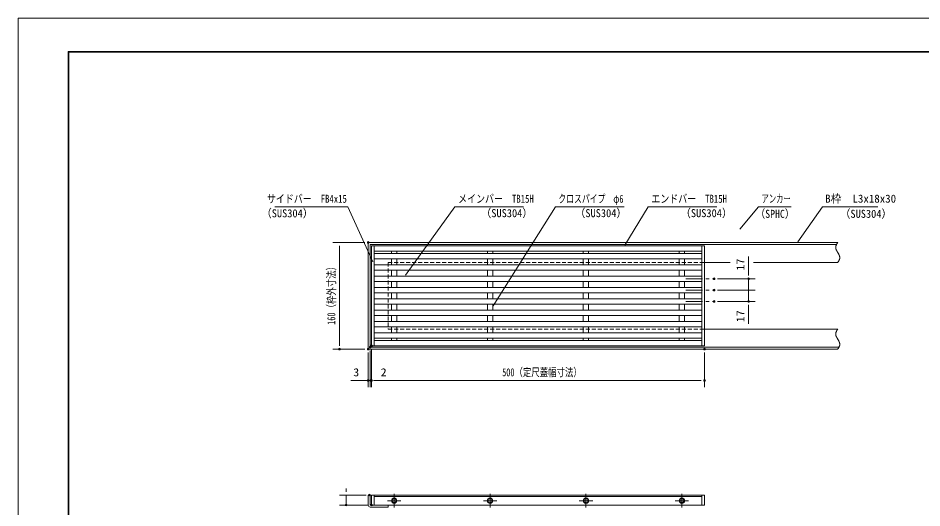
# Model space of a CAD drawing. Units: millimetres, scale not verified. Extents: x -1050 to 1050, y -742 to 742.
# Drawn here: x -1050 to 307, y 8 to 742 of the extents above; entities that cross this region are included whole.
import ezdxf
from ezdxf.enums import TextEntityAlignment as Align

# ---------------------------------------------------------------- set-up
doc = ezdxf.new("R2010")
doc.units = ezdxf.units.MM
doc.header["$LTSCALE"] = 5
doc.header["$PDMODE"] = 32
doc.header["$PDSIZE"] = 2.5
for name, pattern in [('CHAIN1', [8, 5, -1, 1, -1]), ('DASHED1', [1.8, 1.2, -0.6]), ('DOUBLE_CHAIN1', [8.8, 5, -1, 0.6, -0.6, 0.6, -1])]:
    doc.linetypes.add(name, pattern=pattern)
for name, color, linetype, lineweight in [('0-0_7-図\u3000枠', 4, 'Continuous', 9), ('0-1_寸法注釈', 2, 'Continuous', 9), ('0-3_DEFPOINTS', 134, 'Continuous', 9), ('0-5_枠', 7, 'Continuous', 9), ('0-6_想像線', 134, 'DOUBLE_CHAIN1', 9), ('0-8_蓋', 5, 'Continuous', 9), ('0-9_中心線', 6, 'CHAIN1', 9), ('0-A_溝開口', 4, 'DASHED1', 9)]:
    doc.layers.add(name, color=color, linetype=linetype, lineweight=lineweight)
doc.styles.add('ＭＳ ゴシック', font='')
doc.styles.get('ＭＳ ゴシック').set_extended_font_data('MS Gothic')

msp = doc.modelspace()

# ---------------------------------------------------------------- linework, layer by layer
at = {"layer": '0-0_7-図\u3000枠'}
for p, q in [((-975, -692.5), (-975, 692.5)), ((-973.75, -691.25), (-973.75, 691.25)), ((-973.75, 691.25), (998.75, 691.25))]:
    msp.add_line(p, q, dxfattribs=at)
msp.add_lwpolyline([(-975, 692.5), (1000, 692.5), (1000, -692.5)], dxfattribs=at)
at = {"layer": '0-1_寸法注釈'}
for p, q in [((-529.351, 405.84), (-577.408, 405.84)), ((-567.408, 400.84), (-567.408, 250.84)), ((46.834, 356.34), (46.834, 384.877)), ((0.028, 351.34), (56.834, 351.34)), ((46.834, 334.34), (46.834, 351.34)), ((46.834, 339.34), (46.834, 344.34)), ((0.028, 334.34), (56.834, 334.34)), ((0.028, 334.34), (56.834, 334.34)), ((46.834, 334.34), (46.834, 317.34)), ((46.834, 329.34), (46.834, 324.34)), ((0.028, 317.34), (56.834, 317.34)), ((46.834, 312.34), (46.834, 283.803)), ((-529.351, 245.84), (-577.408, 245.84)), ((-519.351, 245.84), (-519.351, 188.821)), ((-519.351, 245.84), (-519.351, 188.821)), ((-524.351, 240.84), (-524.351, 188.821)), ((-521.351, 243.84), (-521.351, 188.821)), ((-521.351, 243.84), (-521.351, 188.821)), ((-19.351, 240.84), (-19.351, 188.821)), ((-529.351, 198.821), (-550.464, 198.821)), ((-526.351, 198.821), (-531.351, 198.821)), ((-521.351, 198.821), (-524.351, 198.821)), ((-521.351, 198.821), (-519.351, 198.821)), ((-516.351, 198.821), (-511.351, 198.821)), ((-514.351, 198.821), (-24.351, 198.821)), ((-514.351, 198.821), (-493.238, 198.821)), ((-557.484, 31.967), (-557.484, 36.967)), ((-527.351, 26.967), (-567.484, 26.967)), ((-557.484, 26.967), (-557.484, 11.967)), ((-524.351, 11.967), (-567.484, 11.967))]:
    msp.add_line(p, q, dxfattribs=at)
for points in [[(-664.262, 459.114), (-555.038, 459.114), (-517.527, 376.687)], [(-290.917, 459.114), (-394.124, 459.114), (-468.085, 356.647)], [(-139.821, 459.114), (-243.028, 459.114), (-336.813, 310.574)], [(-0.834, 459.114), (-104.041, 459.114), (-139.091, 401.687)], [(110.577, 459.333), (61.524, 459.333), (33.801, 425.903)], [(240.896, 459.333), (157.546, 459.333), (120.763, 406.653)]]:
    msp.add_lwpolyline(points, dxfattribs=at)
at = {"layer": '0-3_DEFPOINTS'}
msp.add_lwpolyline([(-1050, -742.5), (-1050, 742.5), (1050, 742.5), (1050, -742.5)], close=True, dxfattribs=at)
for p in [(-524.351, 405.84), (-4.972, 351.34), (46.834, 351.34), (-4.972, 334.34), (-4.972, 317.34), (46.834, 317.34), (-567.408, 245.84), (-524.351, 245.84), (-524.351, 245.84), (-521.351, 248.84), (-519.351, 250.84), (-19.351, 245.84), (-524.351, 198.821), (-519.351, 198.821), (-19.351, 198.821), (-522.351, 26.967), (-557.484, 11.967), (-519.351, 11.967)]:
    msp.add_point(p, dxfattribs=at)
at = {"layer": '0-5_枠'}
for p, q in [((-524.351, 405.84), (180.649, 405.84)), ((-524.351, 405.84), (-524.351, 245.84)), ((-521.351, 402.84), (178.812, 402.84)), ((-521.351, 402.84), (-521.351, 248.84)), ((-19.351, 375.84), (19.285, 375.84)), ((54.008, 375.84), (180.649, 375.84)), ((-19.351, 275.84), (180.649, 275.84)), ((-524.351, 245.84), (180.649, 245.84)), ((-521.351, 248.84), (182.485, 248.84)), ((-521.351, 26.967), (-524.351, 26.967)), ((-524.351, 26.967), (-524.351, 11.967)), ((-521.351, 11.967), (-521.351, 26.967)), ((-494.351, 11.967), (-521.351, 11.967)), ((-494.351, 8.967), (-521.351, 8.967)), ((-494.351, 11.967), (-494.351, 8.967))]:
    msp.add_line(p, q, dxfattribs=at)
msp.add_arc((-521.351, 11.967), 3, 180, 270, dxfattribs=at)
at = {"layer": '0-6_想像線'}
for points in [[(180.649, 405.84), (180.458, 405.547), (180.267, 405.253), (180.078, 404.96), (179.891, 404.666), (179.707, 404.372), (179.525, 404.079), (179.348, 403.785), (179.175, 403.491), (179.008, 403.196), (178.846, 402.902), (178.69, 402.607), (178.542, 402.312), (178.402, 402.017), (178.27, 401.722), (178.147, 401.426), (178.034, 401.13), (177.931, 400.834), (177.839, 400.537), (177.759, 400.239), (177.692, 399.942), (177.637, 399.644), (177.596, 399.345), (177.569, 399.046), (177.557, 398.746), (177.559, 398.446), (177.575, 398.146), (177.604, 397.845), (177.646, 397.543), (177.7, 397.241), (177.765, 396.939), (177.841, 396.637), (177.928, 396.334), (178.025, 396.03), (178.131, 395.727), (178.246, 395.423), (178.369, 395.118), (178.499, 394.814), (178.637, 394.509), (178.782, 394.204)], [(178.782, 394.204), (178.932, 393.899), (179.088, 393.594), (179.249, 393.288), (179.415, 392.982), (179.584, 392.677), (179.756, 392.371), (179.931, 392.065), (180.109, 391.759), (180.288, 391.452), (180.468, 391.146), (180.649, 390.84)], [(182.516, 387.476), (182.365, 387.781), (182.209, 388.086), (182.049, 388.392), (181.883, 388.698), (181.714, 389.003), (181.542, 389.309), (181.366, 389.615), (181.189, 389.921), (181.01, 390.228), (180.83, 390.534), (180.649, 390.84)], [(180.649, 375.84), (180.84, 376.133), (181.03, 376.427), (181.219, 376.72), (181.406, 377.014), (181.591, 377.308), (181.772, 377.601), (181.95, 377.895), (182.123, 378.189), (182.29, 378.484), (182.452, 378.778), (182.607, 379.073), (182.755, 379.368), (182.896, 379.663), (183.028, 379.958), (183.151, 380.254), (183.264, 380.55), (183.367, 380.847), (183.458, 381.143), (183.538, 381.441), (183.606, 381.738), (183.661, 382.036), (183.702, 382.335), (183.729, 382.634), (183.741, 382.934), (183.739, 383.234), (183.723, 383.534), (183.694, 383.835), (183.652, 384.137), (183.598, 384.439), (183.533, 384.741), (183.456, 385.043), (183.37, 385.346), (183.273, 385.65), (183.167, 385.953), (183.052, 386.257), (182.929, 386.562), (182.798, 386.866), (182.66, 387.171), (182.516, 387.476)], [(180.649, 275.84), (180.458, 275.547), (180.267, 275.253), (180.078, 274.96), (179.891, 274.666), (179.707, 274.372), (179.525, 274.079), (179.348, 273.785), (179.175, 273.491), (179.008, 273.196), (178.846, 272.902), (178.69, 272.607), (178.542, 272.312), (178.402, 272.017), (178.27, 271.722), (178.147, 271.426), (178.034, 271.13), (177.931, 270.834), (177.839, 270.537), (177.759, 270.239), (177.692, 269.942), (177.637, 269.644), (177.596, 269.345), (177.569, 269.046), (177.557, 268.746), (177.559, 268.446), (177.575, 268.146), (177.604, 267.845), (177.646, 267.543), (177.7, 267.241), (177.765, 266.939), (177.841, 266.637), (177.928, 266.334), (178.025, 266.03), (178.131, 265.727), (178.246, 265.423), (178.369, 265.118), (178.499, 264.814), (178.637, 264.509), (178.782, 264.204)], [(178.782, 264.204), (178.932, 263.899), (179.088, 263.594), (179.249, 263.288), (179.415, 262.982), (179.584, 262.677), (179.756, 262.371), (179.931, 262.065), (180.109, 261.759), (180.288, 261.452), (180.468, 261.146), (180.649, 260.84)], [(182.516, 257.476), (182.365, 257.781), (182.209, 258.086), (182.049, 258.392), (181.883, 258.698), (181.714, 259.003), (181.542, 259.309), (181.366, 259.615), (181.189, 259.921), (181.01, 260.228), (180.83, 260.534), (180.649, 260.84)], [(180.649, 245.84), (180.84, 246.133), (181.03, 246.427), (181.219, 246.72), (181.406, 247.014), (181.591, 247.308), (181.772, 247.601), (181.95, 247.895), (182.123, 248.189), (182.29, 248.484), (182.452, 248.778), (182.607, 249.073), (182.755, 249.368), (182.896, 249.663), (183.028, 249.958), (183.151, 250.254), (183.264, 250.55), (183.367, 250.847), (183.458, 251.143), (183.538, 251.441), (183.606, 251.738), (183.661, 252.036), (183.702, 252.335), (183.729, 252.634), (183.741, 252.934), (183.739, 253.234), (183.723, 253.534), (183.694, 253.835), (183.652, 254.137), (183.598, 254.439), (183.533, 254.741), (183.456, 255.043), (183.37, 255.346), (183.273, 255.65), (183.167, 255.953), (183.052, 256.257), (182.929, 256.562), (182.798, 256.866), (182.66, 257.171), (182.516, 257.476)]]:
    msp.add_lwpolyline(points, dxfattribs=at)
at = {"layer": '0-8_蓋'}
for p, q in [((-519.351, 400.84), (-19.351, 400.84)), ((-519.351, 250.84), (-519.351, 400.84)), ((-515.351, 250.84), (-515.351, 400.84)), ((-23.351, 250.84), (-23.351, 400.84)), ((-19.351, 250.84), (-19.351, 400.84)), ((-515.351, 392.84), (-23.351, 392.84)), ((-515.351, 389.34), (-23.351, 389.34)), ((-515.351, 381.34), (-23.351, 381.34)), ((-489.351, 392.84), (-489.351, 389.34)), ((-489.351, 381.34), (-489.351, 372.34)), ((-481.351, 392.84), (-481.351, 389.34)), ((-481.351, 381.34), (-481.351, 372.34)), ((-345.351, 392.84), (-345.351, 389.34)), ((-345.351, 381.34), (-345.351, 372.34)), ((-337.351, 392.84), (-337.351, 389.34)), ((-337.351, 381.34), (-337.351, 372.34)), ((-201.351, 392.84), (-201.351, 389.34)), ((-201.351, 381.34), (-201.351, 372.34)), ((-193.351, 392.84), (-193.351, 389.34)), ((-193.351, 381.34), (-193.351, 372.34)), ((-57.351, 392.84), (-57.351, 389.34)), ((-57.351, 381.34), (-57.351, 372.34)), ((-49.351, 392.84), (-49.351, 389.34)), ((-49.351, 381.34), (-49.351, 372.34)), ((-515.351, 372.34), (-23.351, 372.34)), ((-515.351, 364.34), (-23.351, 364.34)), ((-515.351, 355.34), (-23.351, 355.34)), ((-489.351, 364.34), (-489.351, 355.34)), ((-481.351, 364.34), (-481.351, 355.34)), ((-345.351, 364.34), (-345.351, 355.34)), ((-337.351, 364.34), (-337.351, 355.34)), ((-201.351, 364.34), (-201.351, 355.34)), ((-193.351, 364.34), (-193.351, 355.34)), ((-57.351, 364.34), (-57.351, 355.34)), ((-49.351, 364.34), (-49.351, 355.34)), ((-515.351, 347.34), (-23.351, 347.34)), ((-489.351, 347.34), (-489.351, 338.34)), ((-481.351, 347.34), (-481.351, 338.34)), ((-345.351, 347.34), (-345.351, 338.34)), ((-337.351, 347.34), (-337.351, 338.34)), ((-201.351, 347.34), (-201.351, 338.34)), ((-193.351, 347.34), (-193.351, 338.34)), ((-57.351, 347.34), (-57.351, 338.34)), ((-49.351, 347.34), (-49.351, 338.34)), ((-515.351, 338.34), (-23.351, 338.34)), ((-515.351, 330.34), (-23.351, 330.34)), ((-489.351, 330.34), (-489.351, 321.34)), ((-481.351, 330.34), (-481.351, 321.34)), ((-345.351, 330.34), (-345.351, 321.34)), ((-337.351, 330.34), (-337.351, 321.34)), ((-201.351, 330.34), (-201.351, 321.34)), ((-193.351, 330.34), (-193.351, 321.34)), ((-57.351, 330.34), (-57.351, 321.34)), ((-49.351, 330.34), (-49.351, 321.34)), ((-515.351, 321.34), (-23.351, 321.34)), ((-515.351, 313.34), (-23.351, 313.34)), ((-489.351, 304.34), (-489.351, 313.34)), ((-481.351, 304.34), (-481.351, 313.34)), ((-345.351, 304.34), (-345.351, 313.34)), ((-337.351, 304.34), (-337.351, 313.34)), ((-201.351, 304.34), (-201.351, 313.34)), ((-193.351, 304.34), (-193.351, 313.34)), ((-57.351, 304.34), (-57.351, 313.34)), ((-49.351, 304.34), (-49.351, 313.34)), ((-515.351, 304.34), (-23.351, 304.34)), ((-515.351, 296.34), (-23.351, 296.34)), ((-515.351, 287.34), (-23.351, 287.34)), ((-489.351, 287.34), (-489.351, 296.34)), ((-481.351, 287.34), (-481.351, 296.34)), ((-345.351, 287.34), (-345.351, 296.34)), ((-337.351, 287.34), (-337.351, 296.34)), ((-201.351, 287.34), (-201.351, 296.34)), ((-193.351, 287.34), (-193.351, 296.34)), ((-57.351, 287.34), (-57.351, 296.34)), ((-49.351, 287.34), (-49.351, 296.34)), ((-515.351, 279.34), (-23.351, 279.34)), ((-489.351, 270.34), (-489.351, 279.34)), ((-481.351, 270.34), (-481.351, 279.34)), ((-345.351, 270.34), (-345.351, 279.34)), ((-337.351, 270.34), (-337.351, 279.34)), ((-201.351, 270.34), (-201.351, 279.34)), ((-193.351, 270.34), (-193.351, 279.34)), ((-57.351, 270.34), (-57.351, 279.34)), ((-49.351, 270.34), (-49.351, 279.34)), ((-515.351, 270.34), (-23.351, 270.34)), ((-515.351, 262.34), (-23.351, 262.34)), ((-515.351, 258.84), (-23.351, 258.84)), ((-489.351, 258.84), (-489.351, 262.34)), ((-481.351, 258.84), (-481.351, 262.34)), ((-345.351, 258.84), (-345.351, 262.34)), ((-337.351, 258.84), (-337.351, 262.34)), ((-201.351, 258.84), (-201.351, 262.34)), ((-193.351, 258.84), (-193.351, 262.34)), ((-57.351, 258.84), (-57.351, 262.34)), ((-49.351, 258.84), (-49.351, 262.34)), ((-519.351, 250.84), (-19.351, 250.84)), ((-519.351, 26.967), (-19.351, 26.967)), ((-519.351, 26.967), (-519.351, 11.967)), ((-515.351, 26.967), (-515.351, 11.967)), ((-515.351, 24.967), (-23.351, 24.967)), ((-23.351, 26.967), (-23.351, 11.967)), ((-19.351, 26.967), (-19.351, 11.967)), ((-519.351, 11.967), (-19.351, 11.967))]:
    msp.add_line(p, q, dxfattribs=at)
for centre, radius in [((-485.351, 18.467), 4), ((-485.351, 18.467), 3), ((-341.351, 18.467), 4), ((-341.351, 18.467), 3), ((-197.351, 18.467), 4), ((-197.351, 18.467), 3), ((-53.351, 18.467), 4), ((-53.351, 18.467), 3)]:
    msp.add_circle(centre, radius, dxfattribs=at)
at = {"layer": '0-9_中心線'}
for p, q in [((-47.23, 351.34), (-4.972, 351.34)), ((-47.23, 334.34), (-4.972, 334.34)), ((-47.23, 317.34), (-4.972, 317.34)), ((-485.351, 28.577), (-485.351, 8.357)), ((-341.351, 28.577), (-341.351, 8.357)), ((-197.351, 28.577), (-197.351, 8.357)), ((-53.351, 8.357), (-53.351, 28.577)), ((-495.461, 18.467), (-475.241, 18.467)), ((-351.461, 18.467), (-331.241, 18.467)), ((-207.461, 18.467), (-187.241, 18.467)), ((-63.461, 18.467), (-43.241, 18.467))]:
    msp.add_line(p, q, dxfattribs=at)
at = {"layer": '0-A_溝開口'}
for p, q in [((-494.351, 375.84), (-19.351, 375.84)), ((-494.351, 375.84), (-494.351, 275.84)), ((-494.351, 275.84), (-19.351, 275.84))]:
    msp.add_line(p, q, dxfattribs=at)

# ---------------------------------------------------------------- texts
at = {"layer": '0-1_寸法注釈', "color": 7, "style": 'ＭＳ ゴシック'}
for s, height, width, p in [('サイドバー\u3000FB4x15', 12.02, 0.8, (-676.405, 461.801)), ('メインバー\u3000TB15H', 12.03, 0.8, (-389.346, 461.801)), ('クロスパイプ\u3000φ6', 12.03, 0.7, (-238.862, 461.801)), ('エンドバー\u3000TB15H', 12.03, 0.8, (-99.264, 461.801)), ('アンカー', 12.02, 0.65, (66.301, 462.02)), ('（SUS304）', 12.02, 0.95, (-684.731, 440.009)), ('（SUS304）', 12.02, 0.95, (-355.099, 440.246)), ('（SUS304）', 12.02, 0.95, (-213.849, 440.246)), ('（SUS304）', 12.02, 0.95, (-55.421, 440.246)), ('（SPHC）', 12.02, 0.9, (57.028, 439.23)), ('（SUS304）', 12.02, 0.95, (184.117, 439.284)), ('500（定尺蓋幅寸法）', 12.03, 0.75, (-323.148, 201.508)), ('3', 12.02, 1.1, (-546.774, 201.508)), ('2', 12.02, 1.1, (-505.661, 201.508))]:
    msp.add_text(s, height=height, dxfattribs=dict(at, width=width)).set_placement(p, align=Align.BOTTOM_LEFT)
msp.add_text('B枠\u3000L3x18x30', height=12.03, dxfattribs=at).set_placement((161.799, 462.02), align=Align.BOTTOM_LEFT)
for s, height, width, p in [('17', 12.02, 1.1, (44.147, 363.72)), ('160（枠外寸法）', 12.03, 0.75, (-570.095, 282.392)), ('17', 12.02, 1.1, (44.147, 286.183))]:
    msp.add_text(s, height=height, rotation=90, dxfattribs=dict(at, width=width)).set_placement(p, align=Align.BOTTOM_LEFT)

doc.saveas('drawing.dxf')
